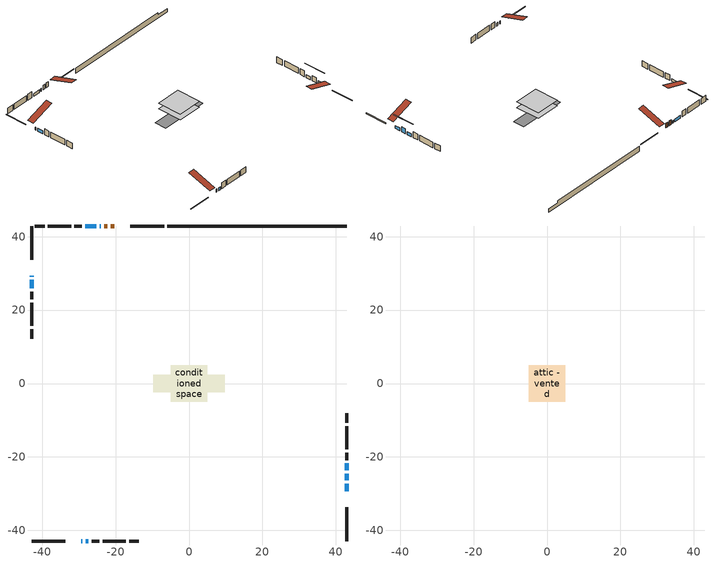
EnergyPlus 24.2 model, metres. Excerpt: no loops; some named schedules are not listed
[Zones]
conditioned space
 floor adiabatic (AdiabaticFloorConstruction): -5.03,-5.03 -5.03,5.03 5.03,5.03 5.03,-5.03 z1.22
 floor foundation (Slab1 construction): -9.8,-2.39 -9.8,2.39 9.8,2.39 9.8,-2.39 z-1.07
 wall outside (RimJoist1 construction): -6.79,42.9 -15.94,42.9 / -42.9,-42.9 -33.76,-42.9 / -42.9,42.9 -42.9,33.76 / 42.9,-42.9 42.9,-33.76 z1.22:1.52
 wall outside (AdiabaticWallConstruction 1): -20.38,42.9 -21.36,42.9 / -22.29,42.9 -23.15,42.9 z1.22:3.25
 wall outside (AdiabaticWallConstruction): -42.9,29.32 -42.9,29.13 / -29.32,-42.9 -29.05,-42.9 / -24.07,42.9 -24.35,42.9 / -42.9,28.2 -42.9,25.91 / -25.27,42.9 -28.24,42.9 / 42.9,-29.32 42.9,-27.29 / -28.12,-42.9 -27.39,-42.9 / 42.9,-23.6 42.9,-21.77 z1.22:2.44; 42.9,-26.36 42.9,-24.53 z1.22:3.35
 wall outside (Wall1 construction): -29.17,42.9 -31.2,42.9 / -26.47,-42.9 -24.43,-42.9 / -42.9,24.98 -42.9,22.95 / 42.9,-20.84 42.9,-18.81 z1.22:3.66
 wall outside (Wall2 construction): -32.13,42.9 -38.43,42.9 / -23.5,-42.9 -17.2,-42.9 / -42.9,22.02 -42.9,15.72 / 42.9,-17.88 42.9,-11.58 z1.22:3.66
 wall outside (Wall3 construction): -39.36,42.9 -41.97,42.9 / -16.27,-42.9 -13.66,-42.9 / -42.9,14.79 -42.9,12.18 / 42.9,-10.65 42.9,-8.04 z1.22:3.66
 wall foundation (FoundationWall1 construction): -5.86,42.9,-1.07 -5.86,42.9,1.22 38.03,42.9,1.22 38.03,42.9,0.27 42.9,42.9,0.27 42.9,42.9,-1.07
 window (WindowConstruction 5): -42.9,29.32 -42.9,29.13 z1.22:2.44
 window (WindowConstruction 7): -29.32,-42.9 -29.05,-42.9 z1.22:2.44
 window (WindowConstruction 8): -24.07,42.9 -24.34,42.9 z1.22:2.44
 window (WindowConstruction): -42.9,28.2 -42.9,25.91 z1.22:2.44
 window (WindowConstruction 1): -25.27,42.9 -28.24,42.9 z1.22:2.44
 window (WindowConstruction 2): 42.9,-29.32 42.9,-27.29 z1.22:2.44
 window (WindowConstruction 3): 42.9,-26.36 42.9,-24.53 z1.22:3.35
 window (WindowConstruction 4): -28.12,-42.9 -27.39,-42.9 z1.22:2.44
 window (WindowConstruction 6): 42.9,-23.6 42.9,-21.77 z1.22:2.44
 door (Door): -20.38,42.9 -21.36,42.9 z1.22:3.25
 door (Door 1): -22.29,42.9 -23.14,42.9 z1.22:3.25
 ceiling adiabatic (AdiabaticFloorConstruction): 5.03,-5.03 5.03,5.03 -5.03,5.03 -5.03,-5.03 z1.22
attic - vented
 floor to conditioned space (Floor1 construction Reversed): -5.03,-5.03 -5.03,5.03 5.03,5.03 5.03,-5.03 z3.66
 roof outside (Roof1 construction): -19.45,42.9,3.66 -19.45,33.1,6.93 -16.87,33.1,6.93 -16.87,42.9,3.66; -30.25,-42.9,3.66 -30.25,-33.1,6.93 -32.83,-33.1,6.93 -32.83,-42.9,3.66; -42.9,30.25,3.66 -33.1,30.25,6.93 -33.1,32.83,6.93 -42.9,32.83,3.66; 42.9,-30.25,3.66 33.1,-30.25,6.93 33.1,-32.83,6.93 42.9,-32.83,3.66
shading: 42.9,-20.87 42.9,-30.02 43.05,-30.02 43.05,-20.87 z7.01
[Building]
Building 1: Terrain=Suburbs
[Site:Location]
London AP_ON: Latitude {deg}=43.03; Longitude {deg}=-81.15; Time Zone {hr}=-5; Elevation {m}=278; Keep Site Location Information=Yes
[Site:GroundTemperature:Shallow]
3.98693, 1.93205, 1.76749, 2.74264, 6.6573, 10.5537, 13.9317, 16.0716, 16.2534, 14.513, 11.2211, 7.44421
[Site:WaterMainsTemperature]
Calculation Method=Schedule; Temperature Schedule=mains temperature schedule
[Material] Roughness=Rough; Thermal Absorptance=0.9
Name | Thickness {m} | Conductivity {W/m-K} | Density {kg/m3} | Specific Heat {J/kg-K} | Solar Absorptance | Visible Absorptance
asphalt or fiberglass shingles | 0.00635 | 0.162714 | 1121.4 | 1465.45 | 0.4 | 0.4
ceiling loosefill ins | 0.169333 | 0.0480833 | 16.02 | 1046.75 | 0.7 | 0.7
ceiling stud and cavity | 0.1397 | 0.0975857 | 65.682 | 1177.47 | 0.7 | 0.7
concrete 4.0 in. | 0.1016 | 1.803125 | 2242.8 | 837.4 | 0.7 | 0.7
concrete 8.0 in. | 0.2032 | 1.803125 | 2242.8 | 837.4 | 0.7 | 0.7
door material | 0.04445 | 0.053851 | 512.64 | 1214.23 | 0.7 | 0.7
door material 1 | 0.04445 | 0.20624 | 512.64 | 1214.23 | 0.7 | 0.7
exterior vertical ins | 0.0460229 | 0.029427 | 32.04 | 1214.23 | 0.7 | 0.7
floor covering | 0.0127 | 0.0433444 | 54.468 | 1339.84 | 0.6 | 0.6
floor rigid ins; wall rigid ins | 0.512978 | 0.029427 | 32.04 | 1214.23 | 0.7 | 0.7
floor stud and cavity | 0.1397 | 1.75129 | 37.0049 | 1207.88 | 0.7 | 0.7
furniture material conditioned space 1 | 0.1524 | 0.115458 | 640.8 | 1214.23 | 0.6 | 0.6
gypsum board | 0.0127 | 0.160291 | 801 | 837.4 | 0.6 | 0.6
gypsum board 1 | 0.0127 | 0.160291 | 801 | 837.4 | 0.7 | 0.7
osb sheathing 0.5 in. | 0.0127 | 0.115458 | 512.64 | 1214.23 | 0.7 | 0.7
osb sheathing 0.75 in. | 0.01905 | 0.115458 | 512.64 | 1214.23 | 0.7 | 0.7
osb sheathing 2.0 in. | 0.0508 | 0.115458 | 512.64 | 1214.23 | 0.7 | 0.7
rim joist rigid ins | 0.051816 | 0.029427 | 32.04 | 1214.23 | 0.7 | 0.7
rim joist stud and cavity | 0.0508 | 0.275866 | 125.044 | 1163.47 | 0.6 | 0.6
wall stud and cavity | 0.1397 | 0.0854939 | 139.0536 | 1170.24 | 0.7 | 0.7
wall stud and cavity 1 | 0.1397 | 0.09204 | 139.0536 | 1170.24 | 0.7 | 0.7
wall stud and cavity 2 | 0.1397 | 0.0820459 | 139.0536 | 1170.24 | 0.7 | 0.7
wall stud and cavity 3 | 0.0889 | 0.380278 | 52.3479 | 1209.89 | 0.7 | 0.7
wall stud and cavity 4 | 0.0889 | 0.391764 | 83.0341 | 1211.67 | 0.7 | 0.7
wood siding | 0.0254 | 0.102417 | 544.68 | 1172.36 | 0.4 | 0.4
wood siding 1; wood siding 2; wood siding 3 | 0.0254 | 0.102417 | 544.68 | 1172.36 | 0.7 | 0.7
[WindowMaterial:SimpleGlazingSystem]
Name | U-Factor {W/m2-K} | Solar Heat Gain Coefficient
WindowMaterial | 2.89408 | 0.69
WindowMaterial 1 | 2.96903 | 0.58
WindowMaterial 2 | 2.992306 | 0.55
WindowMaterial 3 | 2.97187 | 0.6
WindowMaterial 4 | 3.01899 | 0.51
WindowMaterial 5 | 3.07009 | 0.35
WindowMaterial 6 | 2.99685 | 0.54
WindowMaterial 7 | 3.06271 | 0.38
[Construction]
AdiabaticFloorConstruction: floor stud and cavity, floor rigid ins, osb sheathing 0.75 in., floor covering
AdiabaticWallConstruction: wood siding 2, wall rigid ins, wall stud and cavity 3, gypsum board
AdiabaticWallConstruction 1: wood siding 3, wall rigid ins, wall stud and cavity 3, gypsum board
Door: door material
Door 1: door material 1
Floor1 construction Reversed: gypsum board, ceiling stud and cavity, ceiling loosefill ins
FoundationWall1 construction: concrete 8.0 in., gypsum board 1
furniture construction conditioned space 1: furniture material conditioned space 1
PartitionWallConstruction: gypsum board, wall stud and cavity 4, gypsum board
RimJoist1 construction: wood siding 1, rim joist rigid ins, osb sheathing 2.0 in., rim joist stud and cavity
Roof1 construction: asphalt or fiberglass shingles
Slab1 construction: concrete 4.0 in.
Wall1 construction: wood siding, osb sheathing 0.5 in., wall stud and cavity, gypsum board
Wall2 construction: wood siding, osb sheathing 0.5 in., wall stud and cavity 1, gypsum board
Wall3 construction: wood siding, osb sheathing 0.5 in., wall stud and cavity 2, gypsum board
WindowConstruction: WindowMaterial
WindowConstruction 1: WindowMaterial 1
WindowConstruction 2: WindowMaterial 2
WindowConstruction 3: WindowMaterial 3
WindowConstruction 4: WindowMaterial 4
WindowConstruction 5: WindowMaterial 5
WindowConstruction 6: WindowMaterial 6
WindowConstruction 7; WindowConstruction 8: WindowMaterial 7
[Zone] Multiplier=1; Part of Total Floor Area=Yes
Name | Volume {m3}
attic - vented | 53.7039
conditioned space | 492.1
[Space]
Name | Zone | Volume {m3}
attic - vented 1 | attic - vented | 53.7039
conditioned space 1 | conditioned space | 492.1
[ZoneInfiltration:EffectiveLeakageArea]
infil attic - vented 1: Zone or Space=attic - vented 1; Schedule=Always On Discrete; Effective Air Leakage Area {cm2}=4418.62; Stack Coefficient=0.000227186; Wind Coefficient=1.01838e-05
[ZoneMixing]
whole house fan mix: Zone or Space=attic - vented; Schedule=Always On Continuous; Design Flow Rate Calculation Method=Flow/Zone; Design Flow Rate {m3/s}=0; Source Zone or Space=conditioned space
[SurfaceProperty:ExposedFoundationPerimeter]
Slab1: Exposed Perimeter Calculation Method=TotalExposedPerimeter; Total Exposed Perimeter {m}=48.767
[InternalMass] Zone or ZoneList=conditioned space; Space or SpaceList=conditioned space 1
Name | Construction | Surface Area {m2}
furniture mass conditioned space 1 | furniture construction conditioned space 1 | 78.0318
partition wall mass | PartitionWallConstruction | 195.08
[Lights]
interior lighting: Zone or ZoneList or Space or SpaceList=conditioned space 1; Schedule=interior lighting schedule; Design Level Calculation Method=LightingLevel; Lighting Level {W}=343.2; Return Air Fraction=0; Fraction Radiant=0.6; Fraction Visible=0.2; Fraction Replaceable=1
[People]
occupants: Zone or ZoneList or Space or SpaceList=conditioned space 1; Number of People Schedule=occupants schedule; Number of People Calculation Method=People; Number of People=3; Fraction Radiant=0.314171; Sensible Heat Fraction=0.56303; Activity Level Schedule=occupants activity schedule; Carbon Dioxide Generation Rate {m3/s-W}=0; Enable ASHRAE 55 Comfort Warnings=No; Mean Radiant Temperature Calculation Type=EnclosureAveraged
[ElectricEquipment] Zone or ZoneList or Space or SpaceList=conditioned space 1; Design Level Calculation Method=EquipmentLevel
Name | Schedule | Design Level {W} | Fraction Latent | Fraction Radiant | Fraction Lost
clothes dryer | clothes dryer schedule | 140.772 | 0.015 | 0.081 | 0.85
clothes washer | clothes washer schedule | 32.1985 | 0.03 | 0.162 | 0.7
cooking range | cooking range schedule | 215.147 | 0.08 | 0.432 | 0.2
dishwasher | dishwasher schedule | 66.8632 | 0.3 | 0.18 | 0.4
fridge | fridge schedule | 72.9452 | 0 | 0.6 | 0
mech vent bath fan 0 | mech vent bath fan 0 schedule | 50.2 | 0 | 0 | 1
mech vent bath fan 1 | mech vent bath fan 1 schedule | 50.2 | 0 | 0 | 1
mech vent house fan | mech vent house fan schedule | 0 | 0 | 0 | 1
mech vent house fan cfis | mech vent house fan cfis schedule | 0 | 0 | 0 | 0
mech vent range fan 0 | mech vent range fan 0 schedule | 57 | 0 | 0 | 1
misc plug loads | misc plug loads schedule | 494.7 | 0.045 | 0.513 | 0.1
whole house fan | Always On Discrete | 0 | 0 | 0 | 1
[OtherEquipment] Zone or ZoneList or Space or SpaceList=conditioned space 1; Design Level Calculation Method=EquipmentLevel
Name | Fuel Type | Schedule | Design Level {W} | Fraction Latent | Fraction Radiant | Fraction Lost
clothes dryer 1 | Electricity | clothes dryer schedule | 0 | 0.015 | 0.081 | 0.85
cooking range 1 | Electricity | cooking range schedule | 0 | 0.08 | 0.432 | 0.2
general water use latent | None | general water use schedule | 62.594 | 1 | 0 | 0
general water use sensible | None | general water use schedule | -61.6891 | 0 | 0.6 | 0
mech vent house fan latent load | None | Always On Discrete | 0 | 1 | 0 | 0
mech vent house fan sensible load | None | Always On Discrete | 0 | 0 | 0 | 0
water heater energy adjustment1 | Electricity | Always On Discrete | 0.01 | 0 | 0 | 1
[ZoneInfiltration:DesignFlowRate] Zone or ZoneList or Space or SpaceList=conditioned space 1; Schedule=Always On Discrete; Design Flow Rate Calculation Method=Flow/Zone; Design Flow Rate {m3/s}=0
infil flow; natural vent flow; whole house fan flow
[AvailabilityManager:Scheduled]
central ac and furnace airloop Availability Manager: Schedule=Always On Discrete
[Foundation:Kiva]
Foundation Kiva 1: Initial Indoor Air Temperature {C}=18; Wall Height Above Grade {m}=1.21999; Wall Depth Below Slab {m}=0.2032; Custom Block Material Name 1=exterior vertical ins; Custom Block Depth 1 {m}=2.28999; Custom Block X Position 1 {m}=0.2159; Custom Block Z Position 1 {m}=0
[Foundation:Kiva:Settings]
Soil Conductivity {W/m-K}=0.849921; Soil Density {kg/m3}=1842.3; Soil Specific Heat {J/kg-K}=418.7; Ground Solar Absorptivity=0.9; Ground Thermal Absorptivity=0.9; Ground Surface Roughness {m}=0.03; Far-Field Width {m}=40; Deep-Ground Boundary Condition=ZeroFlux; Deep-Ground Depth {m}=40; Minimum Cell Dimension {m}=0.2; Maximum Cell Growth Coefficient=3; Simulation Timestep=Timestep
[Exterior:Lights]
exterior lighting: Schedule=exterior lighting schedule; Design Level {W}=75.6
[EnergyManagementSystem:GlobalVariable]
central_ac_and_furnace_airloop_Fan_RTF
infil_program_Qfan
infil_program_Qinf
natural_vent_program_Qnv
natural_vent_program_Qwhf
[EnergyManagementSystem:Sensor]
Name | Output:Variable or Output:Meter Index Key | Output:Variable or Output:Meter
airflow_gain | infil flow | Infiltration Sensible Heat Gain Energy
airflow_gain_1 | natural vent flow | Infiltration Sensible Heat Gain Energy
airflow_gain_2 | whole house fan flow | Infiltration Sensible Heat Gain Energy
airflow_loss | infil flow | Infiltration Sensible Heat Loss Energy
airflow_loss_1 | natural vent flow | Infiltration Sensible Heat Loss Energy
airflow_loss_2 | whole house fan flow | Infiltration Sensible Heat Loss Energy
clg_load_cond |  | Cooling:EnergyTransfer:Zone:CONDITIONED SPACE
clg_sp_s; clg_sp_s_1 | cooling setpoint | Schedule Value
clothes_dryer_exhaust_0_sch_s | clothes dryer exhaust 0 schedule | Schedule Value
cool_season | cooling season schedule | Schedule Value
htg_load_cond |  | Heating:EnergyTransfer:Zone:CONDITIONED SPACE
htg_sp_s; htg_sp_s_1 | heating setpoint | Schedule Value
ig_ee_conv | clothes dryer | Electric Equipment Convective Heating Energy
ig_ee_conv_2 | cooking range | Electric Equipment Convective Heating Energy
ig_ee_conv_4 | fridge | Electric Equipment Convective Heating Energy
ig_ee_conv_5 | misc plug loads | Electric Equipment Convective Heating Energy
ig_ee_conv_6 | whole house fan | Electric Equipment Convective Heating Energy
ig_ee_rad | clothes dryer | Electric Equipment Radiant Heating Energy
ig_ee_rad_2 | cooking range | Electric Equipment Radiant Heating Energy
ig_ee_rad_4 | fridge | Electric Equipment Radiant Heating Energy
ig_ee_rad_5 | misc plug loads | Electric Equipment Radiant Heating Energy
ig_ee_rad_6 | whole house fan | Electric Equipment Radiant Heating Energy
ig_lgt_conv | interior lighting | Lights Convective Heating Energy
ig_lgt_rad | interior lighting | Lights Radiant Heating Energy
ig_lgt_vis | interior lighting | Lights Visible Radiation Heating Energy
ig_oe_conv | clothes dryer 1 | Other Equipment Convective Heating Energy
ig_oe_conv_1 | cooking range 1 | Other Equipment Convective Heating Energy
ig_oe_conv_2 | general water use latent | Other Equipment Convective Heating Energy
ig_oe_conv_3 | general water use sensible | Other Equipment Convective Heating Energy
ig_oe_conv_4 | water heater energy adjustment1 | Other Equipment Convective Heating Energy
ig_oe_rad | clothes dryer 1 | Other Equipment Radiant Heating Energy
ig_oe_rad_1 | cooking range 1 | Other Equipment Radiant Heating Energy
ig_oe_rad_2 | general water use latent | Other Equipment Radiant Heating Energy
ig_oe_rad_3 | general water use sensible | Other Equipment Radiant Heating Energy
ig_oe_rad_4 | water heater energy adjustment1 | Other Equipment Radiant Heating Energy
ig_ppl_conv | occupants | People Convective Heating Energy
ig_ppl_rad | occupants | People Radiant Heating Energy
im_conv | furniture mass conditioned space 1 | Surface Inside Face Convection Heat Gain Energy
im_conv_1 | partition wall mass | Surface Inside Face Convection Heat Gain Energy
im_ig | furniture mass conditioned space 1 | Surface Inside Face Internal Gains Radiation Heat Gain Energy
im_ig_1 | partition wall mass | Surface Inside Face Internal Gains Radiation Heat Gain Energy
im_lgt | furniture mass conditioned space 1 | Surface Inside Face Lights Radiation Heat Gain Energy
im_lgt_1 | partition wall mass | Surface Inside Face Lights Radiation Heat Gain Energy
im_sol | furniture mass conditioned space 1 | Surface Inside Face Solar Radiation Heat Gain Energy
im_sol_1 | partition wall mass | Surface Inside Face Solar Radiation Heat Gain Energy
im_surf | furniture mass conditioned space 1 | Surface Inside Face Net Surface Thermal Radiation Heat Gain Energy
im_surf_1 | partition wall mass | Surface Inside Face Net Surface Thermal Radiation Heat Gain Energy
mech_vent_bath_fan_0_sch_s | mech vent bath fan 0 schedule | Schedule Value
mech_vent_bath_fan_1_sch_s | mech vent bath fan 1 schedule | Schedule Value
mech_vent_range_fan_0_sch_s | mech vent range fan 0 schedule | Schedule Value
mv_conv | mech vent bath fan 0 | Electric Equipment Convective Heating Energy
mv_conv_1 | mech vent bath fan 1 | Electric Equipment Convective Heating Energy
mv_conv_2 | mech vent house fan | Electric Equipment Convective Heating Energy
mv_conv_3 | mech vent house fan cfis | Electric Equipment Convective Heating Energy
mv_conv_4 | mech vent range fan 0 | Electric Equipment Convective Heating Energy
mv_conv_5 | mech vent house fan latent load | Other Equipment Convective Heating Energy
mv_conv_6 | mech vent house fan sensible load | Other Equipment Convective Heating Energy
mv_rad | mech vent bath fan 0 | Electric Equipment Radiant Heating Energy
mv_rad_1 | mech vent bath fan 1 | Electric Equipment Radiant Heating Energy
mv_rad_2 | mech vent house fan | Electric Equipment Radiant Heating Energy
mv_rad_3 | mech vent house fan cfis | Electric Equipment Radiant Heating Energy
mv_rad_4 | mech vent range fan 0 | Electric Equipment Radiant Heating Energy
mv_rad_5 | mech vent house fan latent load | Other Equipment Radiant Heating Energy
mv_rad_6 | mech vent house fan sensible load | Other Equipment Radiant Heating Energy
natural_vent_s | natural vent schedule | Schedule Value
out_pb_s |  | Site Outdoor Air Barometric Pressure
out_wt_s |  | Site Outdoor Air Humidity Ratio
site_vw_s |  | Site Wind Speed
ss_back_out | Window1 | Surface Window Shortwave from Zone Back Out Window Heat Transfer Rate
ss_back_out_1 | Window10 | Surface Window Shortwave from Zone Back Out Window Heat Transfer Rate
ss_back_out_2 | Window11 | Surface Window Shortwave from Zone Back Out Window Heat Transfer Rate
ss_back_out_3 | Window2 | Surface Window Shortwave from Zone Back Out Window Heat Transfer Rate
ss_back_out_4 | Window3 | Surface Window Shortwave from Zone Back Out Window Heat Transfer Rate
ss_back_out_5 | Window5 | Surface Window Shortwave from Zone Back Out Window Heat Transfer Rate
ss_back_out_6 | Window7 | Surface Window Shortwave from Zone Back Out Window Heat Transfer Rate
ss_back_out_7 | Window8 | Surface Window Shortwave from Zone Back Out Window Heat Transfer Rate
ss_back_out_8 | Window9 | Surface Window Shortwave from Zone Back Out Window Heat Transfer Rate
ss_conv | Door1 | Surface Inside Face Convection Heat Gain Energy
ss_conv_1 | Door2 | Surface Inside Face Convection Heat Gain Energy
ss_conv_10 | Window9 | Surface Inside Face Convection Heat Gain Energy
ss_conv_2 | Window1 | Surface Inside Face Convection Heat Gain Energy
ss_conv_3 | Window10 | Surface Inside Face Convection Heat Gain Energy
ss_conv_4 | Window11 | Surface Inside Face Convection Heat Gain Energy
ss_conv_5 | Window2 | Surface Inside Face Convection Heat Gain Energy
ss_conv_6 | Window3 | Surface Inside Face Convection Heat Gain Energy
ss_conv_7 | Window5 | Surface Inside Face Convection Heat Gain Energy
ss_conv_8 | Window7 | Surface Inside Face Convection Heat Gain Energy
ss_conv_9 | Window8 | Surface Inside Face Convection Heat Gain Energy
ss_ig | Door1 | Surface Inside Face Internal Gains Radiation Heat Gain Energy
ss_ig_1 | Door2 | Surface Inside Face Internal Gains Radiation Heat Gain Energy
ss_ig_10 | Window9 | Surface Inside Face Internal Gains Radiation Heat Gain Energy
ss_ig_2 | Window1 | Surface Inside Face Internal Gains Radiation Heat Gain Energy
ss_ig_3 | Window10 | Surface Inside Face Internal Gains Radiation Heat Gain Energy
ss_ig_4 | Window11 | Surface Inside Face Internal Gains Radiation Heat Gain Energy
ss_ig_5 | Window2 | Surface Inside Face Internal Gains Radiation Heat Gain Energy
ss_ig_6 | Window3 | Surface Inside Face Internal Gains Radiation Heat Gain Energy
ss_ig_7 | Window5 | Surface Inside Face Internal Gains Radiation Heat Gain Energy
ss_ig_8 | Window7 | Surface Inside Face Internal Gains Radiation Heat Gain Energy
ss_ig_9 | Window8 | Surface Inside Face Internal Gains Radiation Heat Gain Energy
ss_lgt | Door1 | Surface Inside Face Lights Radiation Heat Gain Energy
ss_lgt_1 | Door2 | Surface Inside Face Lights Radiation Heat Gain Energy
ss_sol | Door1 | Surface Inside Face Solar Radiation Heat Gain Energy
ss_sol_1 | Door2 | Surface Inside Face Solar Radiation Heat Gain Energy
ss_surf | Door1 | Surface Inside Face Net Surface Thermal Radiation Heat Gain Energy
ss_surf_1 | Door2 | Surface Inside Face Net Surface Thermal Radiation Heat Gain Energy
ss_surf_10 | Window9 | Surface Inside Face Net Surface Thermal Radiation Heat Gain Energy
ss_surf_2 | Window1 | Surface Inside Face Net Surface Thermal Radiation Heat Gain Energy
ss_surf_3 | Window10 | Surface Inside Face Net Surface Thermal Radiation Heat Gain Energy
ss_surf_4 | Window11 | Surface Inside Face Net Surface Thermal Radiation Heat Gain Energy
ss_surf_5 | Window2 | Surface Inside Face Net Surface Thermal Radiation Heat Gain Energy
ss_surf_6 | Window3 | Surface Inside Face Net Surface Thermal Radiation Heat Gain Energy
ss_surf_7 | Window5 | Surface Inside Face Net Surface Thermal Radiation Heat Gain Energy
ss_surf_8 | Window7 | Surface Inside Face Net Surface Thermal Radiation Heat Gain Energy
ss_surf_9 | Window8 | Surface Inside Face Net Surface Thermal Radiation Heat Gain Energy
ss_trans_in | Window1 | Surface Window Transmitted Solar Radiation Rate
ss_trans_in_1 | Window10 | Surface Window Transmitted Solar Radiation Rate
ss_trans_in_2 | Window11 | Surface Window Transmitted Solar Radiation Rate
ss_trans_in_3 | Window2 | Surface Window Transmitted Solar Radiation Rate
ss_trans_in_4 | Window3 | Surface Window Transmitted Solar Radiation Rate
ss_trans_in_5 | Window5 | Surface Window Transmitted Solar Radiation Rate
ss_trans_in_6 | Window7 | Surface Window Transmitted Solar Radiation Rate
ss_trans_in_7 | Window8 | Surface Window Transmitted Solar Radiation Rate
ss_trans_in_8 | Window9 | Surface Window Transmitted Solar Radiation Rate
ss_trans_out | Window1 | Surface Inside Face Initial Transmitted Diffuse Transmitted Out Window Solar Radiation Rate
ss_trans_out_1 | Window10 | Surface Inside Face Initial Transmitted Diffuse Transmitted Out Window Solar Radiation Rate
ss_trans_out_2 | Window11 | Surface Inside Face Initial Transmitted Diffuse Transmitted Out Window Solar Radiation Rate
ss_trans_out_3 | Window2 | Surface Inside Face Initial Transmitted Diffuse Transmitted Out Window Solar Radiation Rate
ss_trans_out_4 | Window3 | Surface Inside Face Initial Transmitted Diffuse Transmitted Out Window Solar Radiation Rate
ss_trans_out_5 | Window5 | Surface Inside Face Initial Transmitted Diffuse Transmitted Out Window Solar Radiation Rate
ss_trans_out_6 | Window7 | Surface Inside Face Initial Transmitted Diffuse Transmitted Out Window Solar Radiation Rate
ss_trans_out_7 | Window8 | Surface Inside Face Initial Transmitted Diffuse Transmitted Out Window Solar Radiation Rate
ss_trans_out_8 | Window9 | Surface Inside Face Initial Transmitted Diffuse Transmitted Out Window Solar Radiation Rate
s_conv | Floor1 | Surface Inside Face Convection Heat Gain Energy
s_conv_1 | FoundationWall1 | Surface Inside Face Convection Heat Gain Energy
s_conv_10 | Wall1:180 | Surface Inside Face Convection Heat Gain Energy
s_conv_11 | Wall1:270 | Surface Inside Face Convection Heat Gain Energy
s_conv_12 | Wall1:90 | Surface Inside Face Convection Heat Gain Energy
s_conv_13 | Wall2:0 | Surface Inside Face Convection Heat Gain Energy
s_conv_14 | Wall2:180 | Surface Inside Face Convection Heat Gain Energy
s_conv_15 | Wall2:270 | Surface Inside Face Convection Heat Gain Energy
s_conv_16 | Wall2:90 | Surface Inside Face Convection Heat Gain Energy
s_conv_17 | Wall3:0 | Surface Inside Face Convection Heat Gain Energy
s_conv_18 | Wall3:180 | Surface Inside Face Convection Heat Gain Energy
s_conv_19 | Wall3:270 | Surface Inside Face Convection Heat Gain Energy
s_conv_2 | inferred conditioned ceiling | Surface Inside Face Convection Heat Gain Energy
s_conv_20 | Wall3:90 | Surface Inside Face Convection Heat Gain Energy
s_conv_3 | inferred conditioned floor | Surface Inside Face Convection Heat Gain Energy
s_conv_4 | RimJoist1:0 | Surface Inside Face Convection Heat Gain Energy
s_conv_5 | RimJoist1:180 | Surface Inside Face Convection Heat Gain Energy
s_conv_6 | RimJoist1:270 | Surface Inside Face Convection Heat Gain Energy
s_conv_7 | RimJoist1:90 | Surface Inside Face Convection Heat Gain Energy
s_conv_8 | Slab1 | Surface Inside Face Convection Heat Gain Energy
s_conv_9 | Wall1:0 | Surface Inside Face Convection Heat Gain Energy
s_ig | Floor1 | Surface Inside Face Internal Gains Radiation Heat Gain Energy
s_ig_1 | FoundationWall1 | Surface Inside Face Internal Gains Radiation Heat Gain Energy
s_ig_10 | Wall1:180 | Surface Inside Face Internal Gains Radiation Heat Gain Energy
s_ig_11 | Wall1:270 | Surface Inside Face Internal Gains Radiation Heat Gain Energy
s_ig_12 | Wall1:90 | Surface Inside Face Internal Gains Radiation Heat Gain Energy
s_ig_13 | Wall2:0 | Surface Inside Face Internal Gains Radiation Heat Gain Energy
s_ig_14 | Wall2:180 | Surface Inside Face Internal Gains Radiation Heat Gain Energy
s_ig_15 | Wall2:270 | Surface Inside Face Internal Gains Radiation Heat Gain Energy
s_ig_16 | Wall2:90 | Surface Inside Face Internal Gains Radiation Heat Gain Energy
s_ig_17 | Wall3:0 | Surface Inside Face Internal Gains Radiation Heat Gain Energy
s_ig_18 | Wall3:180 | Surface Inside Face Internal Gains Radiation Heat Gain Energy
s_ig_19 | Wall3:270 | Surface Inside Face Internal Gains Radiation Heat Gain Energy
s_ig_2 | inferred conditioned ceiling | Surface Inside Face Internal Gains Radiation Heat Gain Energy
s_ig_20 | Wall3:90 | Surface Inside Face Internal Gains Radiation Heat Gain Energy
s_ig_3 | inferred conditioned floor | Surface Inside Face Internal Gains Radiation Heat Gain Energy
s_ig_4 | RimJoist1:0 | Surface Inside Face Internal Gains Radiation Heat Gain Energy
s_ig_5 | RimJoist1:180 | Surface Inside Face Internal Gains Radiation Heat Gain Energy
